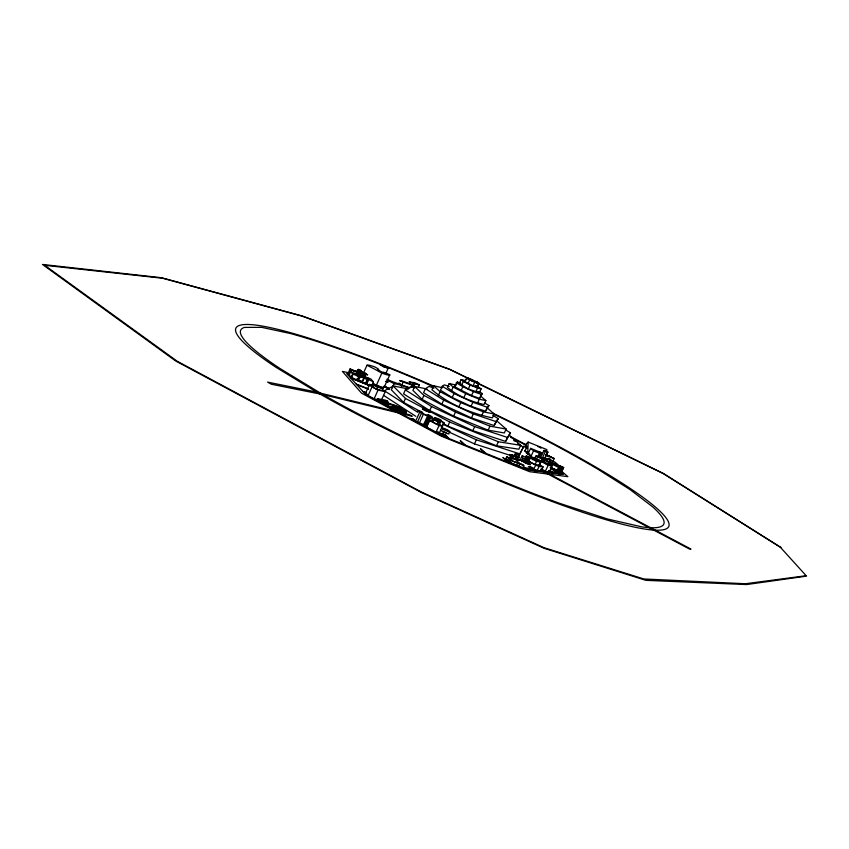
<?xml version="1.0" encoding="UTF-8"?>
<svg xmlns="http://www.w3.org/2000/svg" width="849" height="849" viewBox="0 0 849 849"><rect width="100%" height="100%" fill="white"/><g stroke="black" fill="none" stroke-linecap="round" stroke-linejoin="round"><path stroke-width="1.27" d="M546.692 455.987L546.862 449.588L528.152 442.074L526.231 443.857L526.072 448.24L527.378 447.041L524.724 450.851L527.165 452.899L527.791 452.315L528.152 442.074M391.612 407.52L390.243 406.777L389.935 407.456L391.304 408.21L391.612 407.52L390.243 406.777M391.304 408.21L391.633 407.053M366.535 378.474L363.276 376.595L364.21 378.166L367.585 379.524L365.717 383.684L362.343 382.315L364.21 378.166M367.543 378.919L367.766 377.752L370.907 379.004L373.39 381.912L371.522 386.051L366.757 384.098L365.675 383.058L367.543 378.919L373.39 381.912M361.016 380.543L359.435 380.745M362.799 372.255C371.544 375.608 356.368 369.984 365.049 374.558M350.096 368.869L350.786 369.538L348.461 374.706L347.772 374.038L350.096 368.869L357.249 371.851L356.357 371.544M357.089 374.388L359.116 376.595L357.429 380.341L351.39 377.879L353.078 374.133L356.75 374.186L350.679 371.703L349.003 375.428L350.998 377.667L353.035 377.784M350.998 377.667L352.685 373.921L350.679 371.703M355.848 373.995L356.771 371.936L356.081 371.268M358.14 372.478C355.561 372.287 358.32 368.455 359.753 370.833L357.896 374.94M357.843 371.756L355.19 371.077L357.111 372.095L358.108 370.037M357.068 372.467L358.448 369.4L360.804 370.525L359.88 372.573M356.676 374.568L358.522 370.461L357.843 370.058M357.174 375.874L359.753 370.833M359.021 372.318L359.944 370.27L360.804 370.525M361.239 373.613L362.162 371.565L360.623 370.748L359.169 372.7L359.679 373.051L358.819 372.881M358.756 375.099L360.602 371.002L360.093 370.642M358.246 376.967L359.159 374.823L358.098 373.804L366.259 377.115L366.779 378.06L359.159 374.823M359.403 375.555L357.578 379.79L361.929 382.156L363.807 378.007L359.18 374.897L362.884 376.404L361.313 376.595M360.719 373.507L362.162 371.565M358.448 380.755L360.326 376.595L359.445 375.64M363.446 373.082L366.959 365.293A17.288 1.985 24.3 0 1 375.014 367.033A39.404 4.425 24.4 0 0 378.272 368.88M362.343 373.295C358.013 371.459 365.579 377.062 365.601 374.112M365.877 375.131L366.344 374.101M366.842 379.811L367.766 377.752M366.757 384.098L368.625 379.949M371.83 385.266L369.58 384.353L365.686 392.981L368.105 395.57L374.091 398.839L377.72 399.529M368.105 395.57L372.021 386.889L369.58 384.353M373.825 385.043L378.856 386.157A5.052 0.626 24.3 0 0 373.263 383.939A5.052 0.626 24.3 0 0 373.825 385.043L372.838 387.144L376.691 389.235L382.39 390.476L383.27 388.534L379.429 386.454L373.719 385.191L377.572 387.282L383.27 388.534M378.548 386.21A17.235 2.112 24.2 0 0 384.289 387.006L389.808 374.823A17.256 1.974 24.3 0 1 381.848 373.146L376.298 385.435A17.235 2.112 24.2 0 0 377.455 385.849M376.691 389.235L377.572 387.282M374.091 398.839L378.017 390.147L385.255 391.591L381.35 400.208M379.471 370.323L377.561 369.973L385.69 373.687L388.184 368.275L380.055 364.561L383.186 366.609L388.184 368.275M386.995 403.095L387.77 401.365L385.605 400.208L377.784 398.797L376.998 400.537L379.174 401.704L379.938 399.858L381.084 400.166L380.299 401.906L379.142 401.662M386.826 405.015L379.715 402.002L380.012 401.354L387.961 402.808L390.848 404.357M380.299 401.906C381.477 402.384 383.833 397.725 382.538 402.309M382.687 402.373L383.44 402.033L384.884 403.349L382.687 402.373L384.884 403.349M384.045 403.615L384.586 404.007L382.931 403.413L382.878 401.938M383.621 402.458C384.82 397.905 386.327 403.636 383.292 402.362M384.024 403.901L385.075 402.914M384.565 404.612L384.862 403.954L380.012 401.354M408.571 389.033L393.076 385.871L391.304 389.776L403.625 402.468L421.083 411.797M392.334 387.76L394.169 383.706L402.161 385.35L401.248 387.356M385.849 402.851L386.645 401.068L387.77 401.365M392.471 406.989L387.303 406.087L385.106 404.909C386.794 401.927 392.747 404.644 395.846 405.705L388.089 404.336L385.902 403.169M387.027 402.659L387.377 403.477L387.027 402.659L389.224 403.625L388.471 403.965L389.224 403.625M386.836 403.095L387.59 402.755M387.664 403.455L387.961 402.808M387.303 406.087L388.089 404.336M389.022 404.06L388.683 403.243M410.067 387.834L401.779 385.064L403.137 382.071L400.749 380.585L410.205 383.769L412.593 385.255L411.691 387.24M392.907 406.363L394.934 407.244L392.907 406.363L392.206 407.913L393.267 408.602M392.471 408.73L393.087 407.382L394.244 407.722L395.199 408.242L394.594 409.589L392.471 408.73L394.594 409.589M392.938 409.091L393.978 407.042M393.947 409.462L395.772 405.769L398.786 406.692L397.99 409.314M396.897 410.3L395.018 409.547L396.525 406.236L395.772 405.769M399.157 407.35L400.961 408.348L399.253 412.062L395.878 410.428L397.014 408.358L400.028 409.834L396.77 408.475M395.995 410.661L397.014 408.358M414.811 387.834L411.065 386.56L405.355 389.893L403.562 393.851L429.711 410.576L472.819 430.666L505.633 441.416L510.482 432.863L506.046 430.125M397.396 409.197L398.393 406.989L398.998 407.106M397.343 411.224L399.009 407.467L399.921 407.976L399.104 409.78L397.587 409.154M397.459 411.457L398.351 409.494M398.913 409.314L399.72 407.541L401.545 408.189L400.335 410.852M398.648 411.945L399.539 409.982M399.826 410.067L400.632 408.284L399.72 407.541M403.625 402.468L405.451 398.446L393.076 385.871M400.282 410.555L401.025 408.91L403.869 410.014L401.025 408.91M400.898 409.993L399.646 409.324L402.32 410.29L401.418 412.274L398.743 411.309L399.985 411.988L400.898 409.993L402.914 410.407L401.397 409.78M402.734 409.993L401.821 411.998C406.151 414.386 401.418 407.753 404.347 410.587L403.434 412.582L404.495 412.996L405.249 411.341L403.816 410.481L403.286 412.688M399.985 411.988L401.673 412.572L402.872 410.025M413.537 386.401L414.524 384.226A37.95 4.341 24.6 0 1 419.353 384.873L418.366 387.038M402.914 410.407L401.673 412.572M427.036 389.033L414.673 386.454L412.901 390.37L422.123 399.401L453.631 416.106L488.143 430.167L504.327 432.958L506.131 429.053L496.315 420.425M404.039 412.71L404.793 411.054M404.495 412.996L405.132 411.234M404.686 412.837C406.66 408.348 406.565 415.458 403.763 412.327L405.875 413.07L406.236 412.274L405.313 411.776L406.236 412.274M405.005 412.901L405.769 411.234M405.228 412.943L406.087 411.298L404.527 410.661L405.451 411.171M405.546 413.272L406.3 411.606M433.988 388.131L429 386.412L425.381 388.715L423.587 392.663L441.841 404.135L471.471 417.931L494.16 425.529L498.289 418.674L492.855 415.341M422.123 399.401L423.938 395.411L414.673 386.454M428.246 414.556L432.258 416.88L427.578 415.936L423.46 424.956L421.157 424.267L415.586 421.231L419.693 412.211L417.443 410.863L421.603 411.606M442.488 387.717L433.722 385.839L431.939 389.755C448.76 404.166 470.802 413.314 492.399 417.899L494.203 413.994L487.177 407.881M417.4 422.208L421.507 413.187L419.693 412.211M419.279 423.237L423.396 414.216L421.507 413.187M429.711 410.576L431.557 406.533L405.355 389.893M423.46 424.956L424.638 425.179L428.756 416.169M449.206 386.518L444.398 384.852L442.276 386.295L440.482 390.243L452.23 397.512L471.057 406.268L485.532 411.213L488.939 405.567L484.63 402.957M438.264 395.676L440.079 391.707L433.722 385.839M424.638 425.179L425.816 425.402L429.923 416.403M425.816 425.402L426.994 425.625L431.101 416.636M429.636 420.542L426.612 427.164L436.004 432.194L439.474 432.714L444.006 422.813A6.039 0.764 24.6 0 1 441.512 420.701C442.531 420.552 436.492 417.496 434.624 417.825L433.117 421.115L429.636 420.542L439.039 425.561L442.499 426.113L438.328 423.895M455.955 385.032L449.217 383.546L447.423 387.462C457.749 396.048 471.004 401.577 484.068 404.517L485.872 400.601L481.659 396.992M433.223 419.395L432.162 421.72L437.023 424.32L439.4 424.702L440.461 422.377L435.611 419.788L433.223 419.395L438.084 421.985L440.461 422.377M441.841 404.135L443.666 400.134L425.381 388.715M451.371 391.018L453.175 387.07L449.217 383.546M437.023 424.32L438.084 421.985M479.027 391.559L482.349 393.554L479.611 398.361L471.524 395.549L454.438 386.645L457.335 381.923L460.784 383.143M455.987 384.852L457.335 381.923M436.004 432.194L439.039 425.561M452.23 397.512L454.045 393.533L442.276 386.295M464.764 380.405L461.124 379.577L459.32 383.493L468.34 388.959L479.345 392.811L481.139 388.884L476.597 385.796M461.527 385.414L463.331 381.466L461.124 379.577M464.827 381.604L466.961 377.667L470.845 379.047L479.048 383.281L477.414 386.847L473.063 385.871L464.827 381.604L466.419 378.856M461.039 390.678L462.854 386.719L456.231 382.708M468.17 378.792L469.2 378.803L467.916 378.675M468.319 378.739L469.072 378.824M509.135 435.113L520.66 445.322L518.856 449.217L496.495 445.767L447.858 426.092L449.726 422.027L405.451 398.446M468.022 383.525L469.667 379.949L466.462 378.028M453.631 416.106L455.478 412.083L423.938 395.411M470.643 379.609L470.25 380.012L471.673 380.649L470.442 379.715M470.325 379.981L471.789 380.394M458.991 406.586L460.816 402.596L440.079 391.707M463.883 397.565L465.698 393.596L453.175 387.07M471.948 380.278L473.201 380.437M468.34 388.959L470.155 385.011L463.331 381.466M474.495 381.827L475.79 382.337L475.429 381.466L475.79 382.337M473.063 385.871L474.697 382.283L479.048 383.281M475.164 382.177L663.313 473.445L781.016 547.499M475.387 382.124L475.429 381.466M475.557 382.283L476.066 381.732M476.459 382.294L477.562 382.75M476.618 382.379L477.117 381.997L477.414 382.719M476.894 382.4L477.626 382.262M471.524 395.549L473.339 391.601L481.415 394.424L482.349 393.554M476.947 387.24L478.592 383.663M475.748 392.026L477.552 388.089L481.139 388.884M471.057 406.268L472.872 402.299L487.347 407.276L488.939 405.567M479.611 398.361L481.415 394.424M477.499 403.179L479.314 399.232L485.872 400.601M471.471 417.931L473.307 413.93L495.975 421.582L498.289 418.674M472.819 430.666L474.676 426.633L507.469 437.458L510.482 432.863M481.606 415.861L483.442 411.892L494.203 413.994M485.532 411.213L487.347 407.276M449.291 432.152L474.453 443.889L476.331 439.814L519.779 453.865L523.324 447.243L517.837 443.825M488.143 430.167L489.979 426.177L506.131 429.053M494.16 425.529L495.975 421.582M496.495 445.767L498.352 441.745L520.66 445.322M505.633 441.416L507.469 437.458M522.559 467.385L523.281 467.926L509.304 462.376L505.696 458.969L506.673 456.73L507.861 457.165M509.156 458.715L510.164 456.55L511.682 458.036L518.049 460.636L517.041 462.811L510.673 460.211L509.156 458.715L512.329 460.009M512.234 454.99L511.236 457.155L512.138 458.067L516.744 459.956L517.752 457.781L512.234 454.99L517.752 457.781M509.304 462.376L510.313 460.2L506.694 456.815M510.673 460.211L511.682 458.036M512.138 458.067L513.146 455.892M514.112 456.03L515.247 453.791L516.765 454.512C517.943 458.205 512.499 455.573 515.067 456.284M514.791 456.433L515.799 454.257L515.247 453.791M515.619 456.751L516.765 454.512M518.399 456.836L519.779 453.865M523.324 447.243L518.537 456.709M520.331 459.818L522.294 455.595L525.669 457.378C524.693 459.298 530.954 461.294 529.267 459.967M521.509 461.591L522.995 458.396L522.294 455.595M524.788 459.129L526.253 455.977C531.241 457.707 536.186 459.532 540.94 461.973L539.476 465.125L535.072 464.573L529.362 461.548M534.063 457.844L530.88 456.56L527.972 454.035L530.614 448.357L536.939 450.915L539.89 453.419L538.298 456.836M522.528 467.714C527.399 464.329 519.514 464.499 516.829 461.771M530.88 456.56L533.543 450.851L530.614 448.357M532.578 459.68L533.565 457.579L535.645 457.526M529.309 468.69L529.914 467.396L531.166 467.566L530.561 468.85L529.309 468.69L531.57 469.391L531.877 468.744L530.328 469.232M535.04 458.046L536.016 455.945L536.897 455.775L543.18 458.863L542.193 460.954L541.322 461.145L535.04 458.046L535.921 457.876M529.405 468.064L531.983 469.444L532.79 467.778L531.57 467.619L530.965 468.903L532.196 469.062M537.725 457.6L540.155 452.379L542.511 453.345M535.072 464.573L536.557 461.41L540.94 461.973M531.272 468.255L533.501 468.956L531.983 469.444M539.253 464.541L543.084 466.886L541.078 471.163L533.703 469.37L535.687 465.103L529.914 462.058M539.232 457.441L541.174 453.27L540.155 452.379M540.314 458.311L544.007 450.373L547.923 452.188L544.007 450.373M539.465 464.339L540.94 461.187L533.565 457.579M543.933 458.863L542.532 457.664L545.387 451.53M541.322 461.145L542.309 459.033L543.18 458.863M537.067 470.717L539.062 466.451L543.084 466.886M545.302 456.953L547.669 451.859M543.201 462.217L544.188 460.116L546.321 460.36L551.277 462.949L550.301 465.05L548.178 464.817L543.201 462.217L545.345 462.461M543.816 461.506L544.846 459.298L546.278 459.755L543.498 458.407L544.793 459.277M548.9 462.588L550.311 459.564M548.178 464.817L549.154 462.716L551.277 462.949M545.217 471.619L548.178 465.284L552.2 465.719L549.261 472.012L545.217 471.619L541.089 469.264M549.568 462.641L550.523 460.583L549.972 460.169M552.752 461.686L554.206 458.556L546.066 454.788M554.461 470.102L555.671 470.537L551.754 467.852L550.364 467.841M551.521 469.062L551.786 468.903M553.399 469.094L555.246 469.423L553.59 468.68M552.221 472.967L553.665 469.879L555.946 470.197L554.514 473.264L552.221 472.967A6.505 0.828 25.1 0 0 548.634 470.813M555.204 470.208L555.713 470.484M555.533 470.006L557.209 470.76L555.533 470.006L553.994 473.201L548.921 470.505M555.904 470.07L554.333 472.564M555.034 472.405L555.872 472.787L556.838 470.707M555.872 472.787L559.778 465.655M563.672 467.491L560.818 473.838L559.077 473.307L556.891 472.129L559.576 465.698L563.715 467.64L559.799 465.931M560.181 465.751L559.215 467.81L551.118 463.66M557.443 472.479L560.34 466.281M558.207 472.904L561.115 466.695M559.077 473.307L561.985 467.099M559.894 473.636L562.791 467.428M560.51 473.816L563.407 467.619M358.342 373.507L360.241 374.388M528.619 459.723L522.995 458.396L525.902 459.744M400.314 384.459L394.583 382.432A7.397 0.87 24.3 0 1 389.32 380.288L386.911 379.206M454.438 386.645L455.542 385.828M392.641 386.348L384.406 390.752L417.687 412.264M427.578 415.936L423.396 414.216M395.878 410.428L397.311 411.001M415.575 421.221L413.336 419.873L414.779 420.011M550.566 465.008L549.77 464.711M383.186 366.609L384.968 366.322M805.733 575.771L745.475 583.741L643.829 578.965L543.986 547.679L421.189 491.932L177.292 361.292L44.7 265.312L162.668 278.26L302.223 316.178L449.705 369.432L469.868 379.259M523.217 461.134L525.902 463.098L529.532 464.032M357.111 372.095L357.662 372.244L356.495 371.671M388.375 405.61L387.537 405.376M421.444 412.062C420.743 413.06 429.169 416.71 427.875 414.874M470.601 379.768L471.8 380.352M518.537 459.882L516.648 459.32M540.389 447.794L541.312 447.858L537.873 446.51M381.434 388.28L381.36 388.089A5.126 0.637 24.3 0 1 381.148 387.706L379.079 386.921M529.606 468.043L536.409 471.068M532.281 468.797L533.501 468.956M529.999 466.78L532.79 467.778M436.503 432.714L440.886 433.425A6.537 0.87 24.6 0 0 446.585 436.11L449.025 438.572M437.224 433.107L441.459 433.86A7.142 0.955 24.6 0 0 445.693 435.866L448.187 438.233M514.303 440.514L518.092 441.13M423.884 425.933L427.418 426.516M513.815 440.716L518.866 441.544M424.871 426.463L427.227 426.845M410.863 418.939L414.45 419.544M409.94 418.44L413.527 419.045M539.062 466.451L535.687 465.103M382.952 403.126L382.39 403.02L382.931 403.413M387.452 406.353L392.185 407.191M388.396 406.862L393.129 407.7M379.715 402.002L384.257 402.829M374.887 399.603L378.346 400.229M375.555 399.953L377.879 400.378M401.089 411.892L400.495 411.765L401.418 412.274M402.904 412.476L403.508 412.603L402.522 412.062M492.929 413.23A237.869 30.076 24.6 0 1 649.655 529.723A237.869 30.076 24.6 0 1 319.924 394.01L271.351 384.236L267.594 382.114L316.73 392.068M395.199 408.242L393.087 407.382M389.935 407.456L391.325 407.732M404.347 410.587L403.275 410.407L405.249 411.341M398.414 407.35L399.009 407.467M400.537 407.987L401.545 408.189M385.817 381.551L388.12 382.018M348.812 372.753L342.359 371.395L361.568 393.183L441.193 436.131L529.606 471.694L567.864 476.671L561.953 471.513M549.876 460.434L550.523 460.583M359.52 380.851L361.929 382.156M320.137 393.076L409.409 414.737L412.243 416.275L322.875 394.562L280.244 368.668A232.69 29.407 24.6 0 1 244.491 327.406L261.683 327.353L290.093 333.455A232.69 29.407 24.6 0 1 417.177 379.545L433.51 386.762M524.905 460.519C522.305 460.423 531.559 464.477 528.747 462.259M514.95 455.244L514.176 455.191L515.003 455.86M477.69 382.485L476.576 382.018M446.754 432.948L443.878 431.77M470.558 379.747L471.641 380.15M398.616 383.568L402.161 385.35M385.064 402.617L385.69 402.819M526.762 458.927L528.311 459.553M544.188 458.248L542.532 457.664M524.799 460.338C520.108 459.542 533.543 465.549 528.959 462.238M518.378 462.79C516.521 462.907 523.833 465.316 519.132 463.098M365.07 374.802L364.539 374.685L365.134 375.141M399.465 383.239C394.148 382.857 408.305 388.078 409.26 387.791M421.995 412.179L422.728 412.412M474.453 443.889L510.482 455.446M525.956 459.627C521.498 458.64 532.917 463.448 527.845 460.54M403.137 382.071L412.593 385.255M386.773 405.302L385.106 404.909M508.031 460.084L507.299 459.914L508.084 460.476M509.029 457.929L508.307 457.813L509.729 458.619M468.319 378.484L468.807 378.728M524.3 461.41L525.075 461.697M396.016 409.749L394.265 409.091L395.018 409.547M443.465 433.616C438.519 431.992 448.463 436.853 445.046 434.37M386.666 401.174L385.552 400.972M384.406 400.728L383.324 400.569M382.209 400.367L381.084 400.166M356.23 384.088L368.095 388.8M356.644 384.555L368.572 389.277M515.799 454.257L516.627 454.586M524.724 450.851L527.059 451.785M350.786 369.538L357.005 372.042M542.532 453.154L538.001 451.328L542.469 453.578M545.939 454.512L551.542 457.218L545.865 454.937M529.723 454.236L526.125 452.804L529.118 454.268M360.326 376.595L363.807 378.007M549.282 459.776L554.853 462.026L558.398 465.008L549.229 461.315M527.972 454.035L530.084 454.884M396.525 406.236L398.393 406.989M358.522 370.461L359.477 370.843M363.17 377.115L367.585 379.524M533.543 450.851L539.89 453.419M449.726 422.027L498.352 441.745M550.216 462.716L559.862 466.621M362.799 391.347L366.407 392.811M363.032 391.612L366.651 393.066M510.313 460.2L523.536 465.549M347.517 374.473L349.968 375.47M527.303 447.688L523.631 446.192L526.529 447.582M545.918 455.191L554.206 458.556M350.499 377.773L369.474 385.478M350.796 378.092L369.782 385.796M509.039 460.911L508.402 460.636M510.27 461.739L508.148 460.88L509.665 462.387L516.033 464.976M455.478 412.083L489.979 426.177M353.078 374.133L359.116 376.595M513.327 457.844L515.449 458.704M460.816 402.596L483.442 411.892M465.698 393.596L479.314 399.232M470.155 385.011L477.552 388.089M518.123 465.252C513.9 463.756 522.061 467.767 518.93 465.645M385.998 381.222L387.802 382.018M360.602 371.002L361.642 371.459M387.568 403.042L388.662 403.53M387.388 403.19L388.481 403.678M383.419 402.33L384.523 402.819M550.46 467.162L551.754 467.852M550.555 467.417L551.383 467.799M509.336 458.057L509.984 458.354M549.972 470.601L550.81 470.983M523.897 467.417L527.526 468.33M547.998 459.012L544.294 457.696L547.86 459.744M469.667 379.949L474.697 382.283M462.854 386.719L473.339 391.601M454.045 393.533L472.872 402.299M443.666 400.134L473.307 413.93M431.557 406.533L474.676 426.633M430.783 418.578L433.181 419.693M442.764 424.16L476.331 439.814M359.944 370.27L358.448 369.4M472.67 380.278L472.086 379.97M469.773 379.068L449.588 369.219L301.713 315.839L161.522 277.719L42.45 264.442L175.626 360.952L421.316 492.441L544.103 548.305L645.94 580.355L746.558 584.558L806.55 576.142L780.39 547.287L663.196 473.54L475.801 382.156M470.484 380.023L471.683 380.607M536.016 455.945L542.309 459.033M506.853 459.32L505.696 458.969M559.703 472.999L559.48 472.882A17.224 2.154 25.1 0 0 559.947 472.797M528.014 460.519L530.094 461.856L526.062 460.391M517.55 456.316L519.609 457.653L515.576 456.189M426.601 424.797L427.567 425.328M550.099 464.626L552.2 465.719M474.655 381.477L475.716 381.923M544.188 460.116L549.154 462.716M546.332 462.981L550.301 465.05M510.748 437.267L526.656 445.651M541.259 469.051L545.228 471.131M510.334 436.428L526.507 444.972M387.208 380.023L394.169 383.706M551.022 467.587L555.946 470.197M526.253 455.977L536.557 461.41M529.086 466.929L533.703 469.37M555.288 471.673L559.714 474.018M556.042 472.214L559.364 473.975M549.59 470.654L554.514 473.264M548.507 471.184L552.37 473.084M384.47 386.083L389.097 388.555M384.173 386.157L388.81 388.63M541.577 469.943L691.001 549.101L689.568 549.091L540.781 470.229M383.79 386.444L389.574 389.521M434.624 417.825L444.006 422.813M540.686 470.219L544.124 472.044M529.596 466.727L531.57 467.619M528.343 466.568L529.914 467.396M531.538 468.616L536.059 471.025M530.561 468.85L531.57 469.391M517.338 456.433L518.219 457.049L515.693 455.966M431.557 417.39L435.059 419.257M443.199 423.609L447.858 426.092M377.784 398.797L379.959 399.964M383.578 372.117L384.459 372.594M372.021 386.889L378.017 390.147M398.648 407.297L394.668 406.013L396.037 406.767M405.875 413.07L404.952 412.572L405.652 413.304M403.063 412.168L404.379 412.89M540.94 461.187L548.178 465.284M517.221 458.81L518.612 459.808M356.591 373.793L356.76 373.422M541.8 460.487L543.848 461.686M475.281 385.563L477.414 386.847M319.924 394.01L276.254 367.479A237.869 30.076 24.6 0 1 255.507 325.04A237.869 30.076 24.6 0 1 434.104 386.295M400.187 384.066L401.779 385.064M525.966 460.211L525.34 459.702M383.716 395.443L415.83 416.339M378.686 386.879L379.694 387.537M443.454 431.525L442.881 431.027M385.149 373.019L385.786 373.581M477.828 391.516L479.345 392.811M560.552 472.012L563.407 474.485L527.07 469.89L442.552 435.972L365.877 394.753L346.657 373.518M529.076 460.009L526.56 458.991M508.753 462.535L502.905 457.462L508.031 462.249M485.755 453.313L480.428 448.675L484.906 452.973M516.5 459.139L518.049 460.636M465.273 445.088L460.211 440.62L464.414 444.749M364.73 382.676L365.717 383.684M356.092 378.856L357.429 380.341M322.875 394.562A232.69 29.407 24.6 0 0 560.043 503.468L607.725 519.047L641.664 526.836A232.69 29.407 24.6 0 0 652.849 507.012L630.128 489.64L597.717 469.126A232.69 29.407 24.6 0 0 494.351 414.461M550.736 468.075A6.505 0.817 25.1 0 1 553.665 469.879M448.548 433.213A4.807 0.637 24.6 0 1 446.425 433.255A4.807 0.637 24.6 0 1 440.514 430.135M438.286 432.035A6.028 0.807 24.6 0 1 437.797 431.727M423.449 424.426A4.086 0.541 24.5 0 1 422.717 424.203M421.847 423.874A4.086 0.541 24.5 0 1 418.992 422.579M418.186 422.133A4.086 0.541 24.5 0 1 417.135 421.401M372.944 386.995A5.041 0.626 24.3 0 1 373.072 386.062M385.255 391.591A5.126 0.637 24.3 0 1 382.294 390.105M347.772 374.038A8.299 1.029 24.2 0 1 349.279 374.218M349.629 369.909A8.31 1.008 24.2 0 1 350.191 369.899M352.059 370.366A8.31 1.008 24.2 0 1 352.409 370.472A6.962 0.849 24.2 0 1 352.749 370.642M353.693 371.14A6.962 0.849 24.2 0 1 354.266 371.459M372.998 383.557A41.484 5.211 24.2 0 1 375.237 384.82M389.808 374.823A39.404 4.425 24.4 0 1 385.733 372.807M366.959 365.293A41.516 4.882 24.2 0 1 381.848 373.146M419.353 384.873A7.036 0.796 24.5 0 1 414.588 382.591A53.413 5.975 24.2 0 1 409.101 381.753A9.763 1.114 24.4 0 1 414.524 384.226M527.685 468.213A4.606 0.605 25 0 1 527.972 469.072A4.606 0.605 25 0 1 523.791 467.491M529.691 463.904A4.606 0.594 25 0 1 529.182 464.552A4.606 0.594 25 0 1 523.525 461.962A4.606 0.594 25 0 1 523.069 460.88M527.982 462.917A4.606 0.594 25 0 1 528.916 463.437M519.185 460.476A4.585 0.594 24.9 0 1 516.394 459.447M517.529 458.725A4.585 0.594 24.9 0 1 519.227 459.702M520.034 460.381A4.585 0.594 24.9 0 1 520.023 460.551M382.421 400.25A11.09 1.433 24.3 0 1 381.827 399.9M382.559 400.473A10.825 1.401 24.3 0 1 381.88 400.091M522.379 460.858L519.259 459.426L522.379 460.858M367.575 374.812L365.006 373.656L367.575 374.812M429.891 412.359L422.452 409.112L429.891 412.359M550.768 459.617L548.146 458.375L550.768 459.617M401.704 381.445L399.72 380.532L401.704 381.445M447.996 430.857L443.815 428.968L447.996 430.857M426.888 411.065L425.487 410.396L426.888 411.065M414.545 385.743L412.593 384.83L414.545 385.743M529.702 459.097L527.038 457.844L529.702 459.097M519.217 454.894L516.585 453.716L519.217 454.894M512.276 455.68L509.803 454.512L512.276 455.68M535.401 470.76L530.965 469.561L535.401 470.76M555.437 470.113L550.354 467.417L555.426 470.134M442.605 428.904A4.807 0.626 24.6 0 0 449.938 431.876A4.807 0.626 24.6 0 0 444.558 428.628A4.807 0.626 24.6 0 0 442.605 428.904"/></g></svg>
